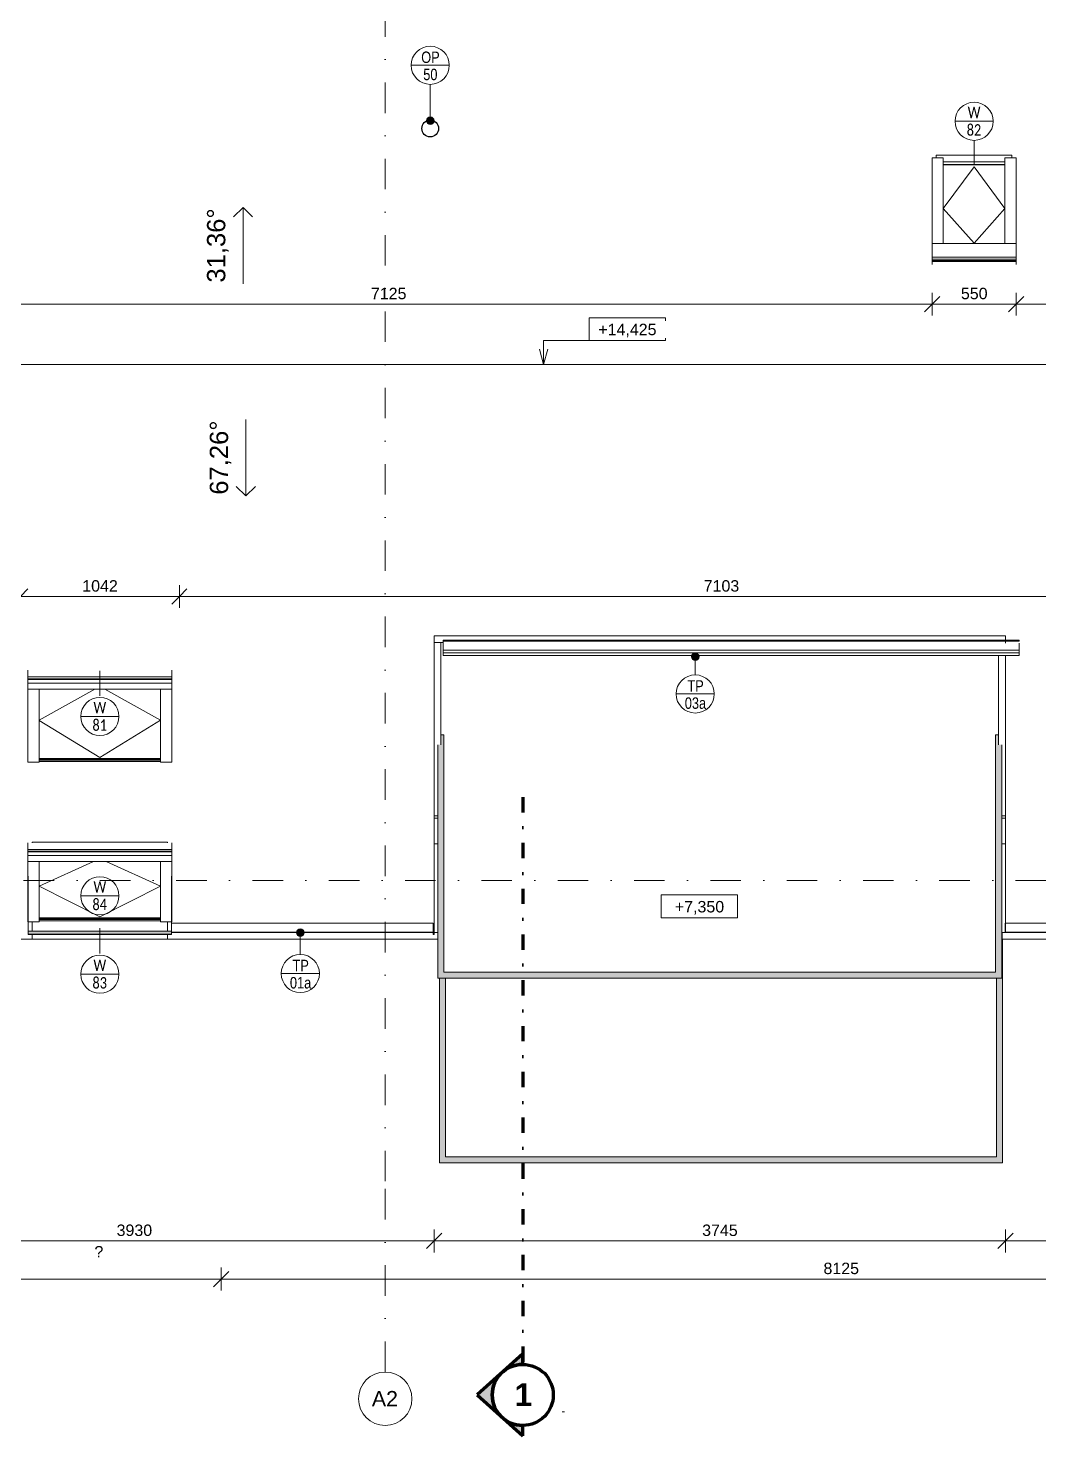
# Model space of a CAD drawing. Header units: millimetres. Extents: x -2147 to 35373, y -3639 to 14792.
# Drawn here: x 5760 to 12384, y -3639 to 5587 of the extents above; entities that cross this region are included whole.
import ezdxf

# ---------------------------------------------------------------- set-up
doc = ezdxf.new("R2010")
doc.units = ezdxf.units.MM
doc.linetypes.add('HA_DashDot_10mm-S3mm', pattern=[500, 200, -150, 0, -150])
doc.linetypes.add('HA_DashDot_6mm-S2mm', pattern=[300, 100, -100, 0, -100])
for name, color, linetype, lineweight in [('A-____-____-DIMS', 9, 'Continuous', 5), ('A-____-____-DIMS-50', 9, 'Continuous', 5), ('A-AREA-____-OTLN', 9, 'Continuous', 25), ('A-DETL-____-OTLN', 9, 'Continuous', 25), ('A-FLOR-HRAL-OTLN', 9, 'Continuous', 9), ('A-GENM-____-IDEN', 9, 'Continuous', 9), ('A-GENM-____-OTLN', 9, 'Continuous', 9), ('A-GLAZ-____-IDEN', 9, 'Continuous', 9), ('A-GLAZ-____-OTLN', 9, 'Continuous', 5), ('A-ROOF-____-OTLN', 9, 'Continuous', 9), ('A-WALL-____-OTLN', 9, 'Continuous', 9), ('G-____-____-DIMS', 9, 'Continuous', 5), ('G-____-____-SYMB', 9, 'Continuous', 5), ('S-GRID-____-IDEN', 9, 'Continuous', 9), ('S-GRID-____-OTLN', 9, 'Continuous', 5)]:
    doc.layers.add(name, color=color, linetype=linetype, lineweight=lineweight)
doc.styles.add('Arial', font='arial.ttf', dxfattribs={"height": 100})
doc.styles.add('Arial_1', font='arial.ttf', dxfattribs={"height": 75})
doc.styles.add('Arial_2', font='arial.ttf', dxfattribs={"height": 120})
doc.styles.add('Arial_3', font='arial.ttf', dxfattribs={"width": 0.8, "height": 75})
doc.styles.add('Arial_4', font='arial.ttf', dxfattribs={"height": 50})
doc.styles.add('Arial_B', font='arialbd.ttf', dxfattribs={"height": 150})
doc.styles.add('Calibri', font='calibri.ttf', dxfattribs={"width": 0.8, "height": 75})
doc.dimstyles.new('Inner_Dimensions', dxfattribs={"dimscale": 304.8, "dimtxt": 76.519455, "dimasz": 0.328084, "dimexe": 0.246063, "dimexo": 0.0625, "dimgap": 0.032808, "dimtad": 1, "dimdec": 0, "dimzin": 0, "dimdsep": 46, "dimtxsty": 'Arial_1', "dimblk1": 'OBLIQUE', "dimblk2": 'OBLIQUE', "dimsah": 1, "dimcen": 0.09, "dimdle": 0.246063, "dimazin": 0, "dimtfac": 1, "dimtdec": 4, "dimtix": 1, "dimtmove": 0, "dimatfit": 3, "dimfxl": 0.246063, "dimfxlon": 1, "dimtvp": 1, "dimtolj": 1, "dimtzin": 0, "dimlwd": 9, "dimlwe": 9, "dimarcsym": 2})

# ---------------------------------------------------------------- blocks, each defined once
blk = doc.blocks.new('Roof-Windows_VELUX_VFE - VFE size 940x1370 _PK38__67_26-1838227-DPS_STŘECHA - A')
at = {"layer": 'A-GLAZ-____-OTLN'}
for p, q in [((-470, 147), (-470, -235)), ((470, 147), (470, -235)), ((470, -235), (-470, -235))]:
    blk.add_line(p, q, dxfattribs=at)
blk = doc.blocks.new('Top Rail Type - Top Rail_Internal_-1473487-DPS_STŘECHA - A')
at = {"layer": 'A-FLOR-HRAL-OTLN'}
for points in [[(12145, -1850), (12145, -385), (12142.5, -385), (12142.5, -362.5), (12140, -362.5), (12140, -640), (12105, -640), (12105, -1810)], [(8455, -1850), (8495, -1810), (8495, -640), (8455, -640), (8455, -1008.7)], [(8455, -1850), (12145, -1850), (12105, -1810), (8495, -1810)]]:
    blk.add_hatch(color=256, dxfattribs=at).paths.add_polyline_path(points)
for p, q in [((12145, -385), (12145, -1850)), ((8455, -1850), (8455, -640)), ((8495, -640), (8495, -1810)), ((12105, -1810), (12105, -640)), ((8495, -1810), (12105, -1810)), ((12145, -1850), (8455, -1850))]:
    blk.add_line(p, q, dxfattribs=at)
blk = doc.blocks.new('Top Rail Type - Top Rail_Internal_-V2-DPS_STŘECHA - A')
at = {"layer": 'A-FLOR-HRAL-OTLN'}
for p, q in [((12145, -1850), (12145, -385)), ((8455, -640), (8455, -1850)), ((8495, -640), (8495, -1810)), ((12105, -1810), (12105, -640)), ((8495, -1810), (12105, -1810)), ((8455, -1850), (12145, -1850))]:
    blk.add_line(p, q, dxfattribs=at)
blk = doc.blocks.new('Top Rail Type - Top Rail_Internal_-1473658-DPS_STŘECHA - A')
at = {"layer": 'A-FLOR-HRAL-OTLN'}
for points in [[(8445, -640), (8485, -600), (8485, 954.5), (8465, 954.5), (8465, 889.9), (8445, 889.9), (8445, -537)], [(12140, -640), (12140, 889.9), (12120, 889.9), (12120, 954.5), (12100, 954.5), (12100, -600)], [(8445, -640), (12140, -640), (12100, -600), (8485, -600)]]:
    blk.add_hatch(color=256, dxfattribs=at).paths.add_polyline_path(points)
for p, q in [((8465, 954.5), (8485, 954.5)), ((8485, 954.5), (8485, -600)), ((12100, 954.5), (12120, 954.5)), ((12100, -600), (12100, 954.5)), ((8445, -640), (8445, 889.9)), ((12140, 889.9), (12140, -640)), ((12140, -640), (8445, -640)), ((8485, -600), (12100, -600))]:
    blk.add_line(p, q, dxfattribs=at)
blk = doc.blocks.new('Top Rail Type - Top Rail_Internal_-V5-DPS_STŘECHA - A')
at = {"layer": 'A-FLOR-HRAL-OTLN'}
for p, q in [((8485, 954.5), (8465, 954.5)), ((8485, 954.5), (8485, -600)), ((12100, 954.5), (12120, 954.5)), ((12100, -600), (12100, 954.5)), ((8445, 889.9), (8445, -640)), ((12140, -640), (12140, 889.9)), ((8445, -640), (12140, -640)), ((8485, -600), (12100, -600))]:
    blk.add_line(p, q, dxfattribs=at)
blk = doc.blocks.new('Roof-Windows_VELUX_GLL_1061 - CK02-1859753-DPS_STŘECHA - A')
at = {"layer": 'A-GLAZ-____-OTLN'}
for p, q in [((4009, 4737.6), (4081.6, 4737.6)), ((4009, 4174.5), (4009, 4737.6)), ((4531.7, 4755), (4036.3, 4755)), ((4036.3, 4754.2), (4036.3, 4755)), ((4036.3, 4737.7), (4036.3, 4754.2)), ((4081.6, 4174.5), (4081.6, 4737.6)), ((4081.6, 4709.6), (4486.1, 4709.6)), ((4486.1, 4737.6), (4559, 4737.6)), ((4486.1, 4174.5), (4486.1, 4737.6)), ((4531.7, 4755), (4531.7, 4754.2)), ((4531.7, 4754.2), (4531.7, 4737.7)), ((4559, 4174.5), (4559, 4737.6)), ((4486.1, 4692.6), (4081.6, 4692.6)), ((4486.1, 4690.2), (4081.6, 4690.2)), ((4081.6, 4404.1), (4284, 4676.6)), ((4486.1, 4404.5), (4284, 4676.6)), ((4284, 4177.6), (4081.6, 4404.1)), ((4284, 4177.6), (4486.1, 4403.7)), ((4009, 4085.2), (4009, 4174.5)), ((4559, 4174.5), (4009, 4174.5)), ((4559, 4174.5), (4559, 4085.2)), ((4009, 4072), (4009, 4085.2)), ((4559, 4085.2), (4009, 4085.2)), ((4009, 4063.2), (4009, 4072)), ((4009, 4072), (4559, 4072)), ((4009, 4056.2), (4009, 4063.2)), ((4009, 4063.2), (4559, 4063.2)), ((4559, 4085.2), (4559, 4072)), ((4559, 4072), (4559, 4063.2)), ((4559, 4063.2), (4559, 4056.2)), ((4009, 4038.1), (4009, 4056.2)), ((4009, 4056.2), (4559, 4056.2)), ((4559, 4056.2), (4559, 4038.1))]:
    blk.add_line(p, q, dxfattribs=at)
blk = doc.blocks.new('Roof-Windows_VELUX_GLL_1061 - PK08-1836828-DPS_STŘECHA - A')
at = {"layer": 'A-GLAZ-____-OTLN'}
for p, q in [((5759, 1334.7), (5759, 1378.3)), ((5759, 1322.2), (5759, 1334.7)), ((6701, 1334.7), (5759, 1334.7)), ((5759, 1318.2), (5759, 1322.2)), ((6701, 1322.2), (5759, 1322.2)), ((5759, 1294.8), (5759, 1318.2)), ((6701, 1318.2), (5759, 1318.2)), ((5759, 1254.4), (5759, 1294.8)), ((5759, 1294.8), (6701, 1294.8)), ((6701, 1378.3), (6701, 1334.7)), ((6701, 1334.7), (6701, 1322.2)), ((6701, 1322.2), (6701, 1318.2)), ((6701, 1318.2), (6701, 1294.8)), ((6701, 1294.8), (6701, 1254.4)), ((5759, 1254.4), (5759, 775.7)), ((5759, 1254.4), (6701, 1254.4)), ((5831.9, 1254.4), (5831.9, 775.7)), ((6197.1, 1254.3), (5831.9, 1050.5)), ((6262.9, 1254.3), (6628.4, 1050.3)), ((6628.4, 1254.4), (6628.4, 775.7)), ((6701, 1254.4), (6701, 775.7)), ((5831.9, 1050.1), (6230, 807.1)), ((6628.4, 1050.3), (6230, 807.1)), ((5831.9, 775.7), (5759, 775.7)), ((5831.9, 801), (6628.4, 801)), ((5831.9, 796.6), (6628.4, 796.6)), ((6628.4, 788.9), (5831.9, 788.9)), ((5831.9, 780.4), (6628.4, 780.4)), ((6701, 775.7), (6628.4, 775.7))]:
    blk.add_line(p, q, dxfattribs=at)
blk = doc.blocks.new('HA_GM_Gutter_Balcony - HA_GM_Gutter_Facade TP03-1710864-DPS_STŘECHA - A')
at = {"layer": 'A-GENM-____-OTLN'}
for p, q in [((0, 70), (0, 75)), ((3775, 75), (0, 75)), ((0, 10), (0, 70)), ((3775, 70), (0, 70)), ((0, -7.9), (0, 10)), ((3775, 10), (0, 10)), ((3775, 75), (3775, 70)), ((3775, 56.1), (3775, 10)), ((3775, 10), (3775, -7.9)), ((0, -25.1), (0, -7.9)), ((3775, -7.9), (0, -7.9)), ((3775, -25.1), (0, -25.1)), ((3775, -7.9), (3775, -25.1))]:
    blk.add_line(p, q, dxfattribs=at)
blk = doc.blocks.new('Roof-Windows_VELUX_GLL_1061 - PK06-1841920-DPS_STŘECHA - A')
at = {"layer": 'A-GLAZ-____-OTLN'}
for p, q in [((5759, 204.5), (5759, 248.1)), ((5759, 192), (5759, 204.5)), ((6701, 204.5), (5759, 204.5)), ((5759, 188), (5759, 192)), ((6701, 192), (5759, 192)), ((5759, 164.6), (5759, 188)), ((6701, 188), (5759, 188)), ((6701, 248.1), (6701, 204.5)), ((6701, 204.5), (6701, 192)), ((6701, 192), (6701, 188)), ((6701, 188), (6701, 164.6)), ((5759, 124.2), (5759, 164.6)), ((5759, 164.6), (6701, 164.6)), ((5759, 124.2), (5759, -269.5)), ((5759, 124.2), (6701, 124.2)), ((5831.9, 124.2), (5831.9, -269.5)), ((6189.3, 124.1), (5831.9, -37.2)), ((6270.7, 124.1), (6628.4, -37.3)), ((6628.4, 124.2), (6628.4, -269.5)), ((6701, 164.6), (6701, 124.2)), ((6701, 124.2), (6701, -269.5)), ((5831.9, -37.5), (6230, -238)), ((6628.4, -37.3), (6230, -238)), ((5831.9, -269.5), (5759, -269.5)), ((5831.9, -244.2), (6628.4, -244.2)), ((5831.9, -248.5), (6628.4, -248.5)), ((6628.4, -256.2), (5831.9, -256.2)), ((5831.9, -264.8), (6628.4, -264.8)), ((6701, -269.5), (6628.4, -269.5))]:
    blk.add_line(p, q, dxfattribs=at)
blk = doc.blocks.new('Railing - Railing-2181463-DPS_STŘECHA - A')
at = {"layer": 'A-FLOR-HRAL-OTLN'}
blk.add_hatch(color=256, dxfattribs=at).paths.add_polyline_path([(6700, -352), (6700, -332), (5760, -332), (5760, -352), (6281.3, -352)])
for p, q in [((6700, -332), (5760, -332)), ((5760, -352), (6700, -352))]:
    blk.add_line(p, q, dxfattribs=at)
blk = doc.blocks.new('Grid - Radius 3_5mm-353793-DPS_STŘECHA - A')
at = {"layer": 'S-GRID-____-IDEN'}
blk.add_circle((0, 0), 3.5, dxfattribs=at)
blk = doc.blocks.new('Spot Elevations - Generic-448778-DPS_STŘECHA - A')
at = {"layer": 'G-____-____-DIMS', "lineweight": 9}
for p, q in [((-5, 0), (-5, 3)), ((-5, 3), (5, 3)), ((5, 3), (5, 0)), ((5, 0), (-5, 0))]:
    blk.add_line(p, q, dxfattribs=at)
blk = doc.blocks.new('HA_TAG_WD - Type Mark-1527962-DPS_STŘECHA - A')
at = {"layer": 'A-GLAZ-____-IDEN'}
blk.add_line((-2.5, 0), (2.5, 0), dxfattribs=at)
blk.add_circle((0, 0), 2.5, dxfattribs=at)
blk = doc.blocks.new('Section - With Sheet Number-366786-DPS_STŘECHA - A')
at = {"layer": 'G-____-____-SYMB'}
h = blk.add_hatch(color=256, dxfattribs=at)
edge = h.paths.add_edge_path()
edge.add_line((1.37, 0), (0, 0))
edge.add_arc((-4, 0), 4, 0, 180)
edge.add_line((-8, 0), (-9.37, 0))
edge.add_line((-9.37, 0), (-4, 6))
edge.add_line((-4, 6), (1.37, 0))
at = {"layer": 'G-____-____-SYMB', "lineweight": 100}
for p, q in [((-4, 6), (-9.37, 0)), ((1.37, 0), (-4, 6)), ((-9.37, 0), (-8, 0)), ((0, 0), (1.37, 0))]:
    blk.add_line(p, q, dxfattribs=at)
blk.add_circle((-4, 0), 4, dxfattribs=at)
blk.add_arc((-4, 0), 4, 0, 180, dxfattribs=at)
blk = doc.blocks.new('HA_TAG_GM_Products - Generic-588599-DPS_STŘECHA - A')
at = {"layer": 'A-GENM-____-IDEN'}
blk.add_line((-2.5, 0), (2.5, 0), dxfattribs=at)
blk.add_circle((0, 0), 2.5, dxfattribs=at)
blk = doc.blocks.new('DIMBLOCK9-DPS_STŘECHA - A')
at = {"layer": 'A-____-____-DIMS-50', "lineweight": 9}
for p, q in [((149.8, -2536.7), (149.8, -2686.7)), ((149.8, -2611.7), (149.8, -2536.7)), ((149.8, -2611.7), (199.8, -2561.7)), ((7025.1, -2536.7), (7025.1, -2686.7)), ((7025.1, -2611.7), (7025.1, -2536.7)), ((7025.1, -2611.7), (7075.1, -2561.7)), ((149.8, -2611.7), (99.8, -2661.7)), ((149.8, -2611.7), (7025.1, -2611.7)), ((7025.1, -2611.7), (6975.1, -2661.7))]:
    blk.add_line(p, q, dxfattribs=at)
at = {"layer": 'A-____-____-DIMS-50', "color": 0, "lineweight": 9, "insert": (3472.1, -2504.3), "char_height": 75, "width": 276.883, "attachment_point": 1, "line_spacing_factor": 0.941778, "style": 'Arial_1'}
blk.add_mtext('6875', dxfattribs=at)
blk = doc.blocks.new('_Oblique')
at = {"color": 0, "linetype": 'ByBlock', "lineweight": -2}
blk.add_line((-0.5, -0.5), (0.5, 0.5), dxfattribs=at)
blk = doc.blocks.new('DIMBLOCK10-DPS_STŘECHA - A')
at = {"layer": 'A-____-____-DIMS-50', "lineweight": 9}
for p, q in [((7025.1, -2536.7), (7025.1, -2686.7)), ((7025.1, -2611.7), (7025.1, -2536.7)), ((7025.1, -2611.7), (7075.1, -2561.7)), ((15149.8, -2536.7), (15149.8, -2686.7)), ((15149.8, -2611.7), (15149.8, -2536.7)), ((15149.8, -2611.7), (15199.8, -2561.7)), ((7025.1, -2611.7), (6975.1, -2661.7)), ((7025.1, -2611.7), (15149.8, -2611.7)), ((15149.8, -2611.7), (15099.8, -2661.7))]:
    blk.add_line(p, q, dxfattribs=at)
at = {"layer": 'A-____-____-DIMS-50', "color": 0, "lineweight": 9, "insert": (10972.1, -2504.3), "char_height": 75, "width": 276.883, "attachment_point": 1, "line_spacing_factor": 0.941778, "style": 'Arial_1'}
blk.add_mtext('8125', dxfattribs=at)
blk = doc.blocks.new('DIMBLOCK39-DPS_STŘECHA - A')
at = {"layer": 'A-____-____-DIMS-50', "lineweight": 9}
for p, q in [((4559, 3852.7), (4559, 3702.7)), ((4559, 3777.7), (4559, 3852.7)), ((4559, 3777.7), (4609, 3827.7)), ((11684.3, 3852.7), (11684.3, 3702.7)), ((11684.3, 3777.7), (11684.3, 3852.7)), ((11684.3, 3777.7), (11734.3, 3827.7)), ((4559, 3777.7), (4509, 3727.7)), ((4559, 3777.7), (11684.3, 3777.7)), ((11684.3, 3777.7), (11634.3, 3727.7))]:
    blk.add_line(p, q, dxfattribs=at)
at = {"layer": 'A-____-____-DIMS-50', "color": 0, "lineweight": 9, "insert": (8006.3, 3885.1), "char_height": 75, "width": 276.883, "attachment_point": 1, "line_spacing_factor": 0.941778, "style": 'Arial_1'}
blk.add_mtext('7125', dxfattribs=at)
blk = doc.blocks.new('DIMBLOCK40-DPS_STŘECHA - A')
at = {"layer": 'A-____-____-DIMS-50', "lineweight": 9}
for p, q in [((11684.3, 3852.7), (11684.3, 3702.7)), ((11684.3, 3777.7), (11684.3, 3852.7)), ((11684.3, 3777.7), (11734.3, 3827.7)), ((12234.3, 3852.7), (12234.3, 3702.7)), ((12234.3, 3777.7), (12234.3, 3852.7)), ((12234.3, 3777.7), (12284.3, 3827.7)), ((11684.3, 3777.7), (11634.3, 3727.7)), ((11684.3, 3777.7), (12234.3, 3777.7)), ((12234.3, 3777.7), (12184.3, 3727.7))]:
    blk.add_line(p, q, dxfattribs=at)
at = {"layer": 'A-____-____-DIMS-50', "color": 0, "lineweight": 9, "insert": (11872.8, 3885.1), "char_height": 75, "width": 207.662, "attachment_point": 1, "line_spacing_factor": 0.941778, "style": 'Arial_1'}
blk.add_mtext('550', dxfattribs=at)
blk = doc.blocks.new('DIMBLOCK41-DPS_STŘECHA - A')
at = {"layer": 'A-____-____-DIMS-50', "lineweight": 9}
for p, q in [((12234.3, 3852.7), (12234.3, 3702.7)), ((12234.3, 3777.7), (12234.3, 3852.7)), ((12234.3, 3777.7), (12284.3, 3827.7)), ((13979.8, 3852.7), (13979.8, 3702.7)), ((13979.8, 3777.7), (13979.8, 3852.7)), ((13979.8, 3777.7), (14029.8, 3827.7)), ((12234.3, 3777.7), (12184.3, 3727.7)), ((12234.3, 3777.7), (13979.8, 3777.7)), ((13979.8, 3777.7), (13929.8, 3727.7))]:
    blk.add_line(p, q, dxfattribs=at)
at = {"layer": 'A-____-____-DIMS-50', "color": 0, "lineweight": 9, "insert": (12991.7, 3885.1), "char_height": 75, "width": 276.883, "attachment_point": 1, "line_spacing_factor": 0.941778, "style": 'Arial_1'}
blk.add_mtext('1745', dxfattribs=at)
blk = doc.blocks.new('DIMBLOCK51-DPS_STŘECHA - A')
at = {"layer": 'A-____-____-DIMS-50', "lineweight": 9}
for p, q in [((4490, -2286.7), (4490, -2436.7)), ((4490, -2361.7), (4490, -2286.7)), ((8420, -2286.7), (8420, -2436.7)), ((8420, -2361.7), (8420, -2286.7)), ((4490, -2361.7), (4440, -2411.7)), ((4490, -2361.7), (4540, -2311.7)), ((4490, -2361.7), (8420, -2361.7)), ((8420, -2361.7), (8370, -2411.7)), ((8420, -2361.7), (8470, -2311.7))]:
    blk.add_line(p, q, dxfattribs=at)
at = {"layer": 'A-____-____-DIMS-50', "color": 0, "lineweight": 9, "insert": (6339.6, -2254.3), "char_height": 75, "width": 276.883, "attachment_point": 1, "line_spacing_factor": 0.941778, "style": 'Arial_1'}
blk.add_mtext('3930', dxfattribs=at)
blk = doc.blocks.new('DIMBLOCK52-DPS_STŘECHA - A')
at = {"layer": 'A-____-____-DIMS-50', "lineweight": 9}
for p, q in [((8420, -2286.7), (8420, -2436.7)), ((8420, -2361.7), (8420, -2286.7)), ((12165, -2286.7), (12165, -2436.7)), ((12165, -2361.7), (12165, -2286.7)), ((8420, -2361.7), (8370, -2411.7)), ((8420, -2361.7), (8470, -2311.7)), ((8420, -2361.7), (12165, -2361.7)), ((12165, -2361.7), (12115, -2411.7)), ((12165, -2361.7), (12215, -2311.7))]:
    blk.add_line(p, q, dxfattribs=at)
at = {"layer": 'A-____-____-DIMS-50', "color": 0, "lineweight": 9, "insert": (10177.1, -2254.3), "char_height": 75, "width": 276.883, "attachment_point": 1, "line_spacing_factor": 0.941778, "style": 'Arial_1'}
blk.add_mtext('3745', dxfattribs=at)
blk = doc.blocks.new('DIMBLOCK53-DPS_STŘECHA - A')
at = {"layer": 'A-____-____-DIMS-50', "lineweight": 9}
for p, q in [((12165, -2286.7), (12165, -2436.7)), ((12165, -2361.7), (12165, -2286.7)), ((16515, -2286.7), (16515, -2436.7)), ((16515, -2361.7), (16515, -2286.7)), ((12165, -2361.7), (12115, -2411.7)), ((12165, -2361.7), (12215, -2311.7)), ((12165, -2361.7), (16515, -2361.7)), ((16515, -2361.7), (16465, -2411.7)), ((16515, -2361.7), (16565, -2311.7))]:
    blk.add_line(p, q, dxfattribs=at)
at = {"layer": 'A-____-____-DIMS-50', "color": 0, "lineweight": 9, "insert": (14224.6, -2254.3), "char_height": 75, "width": 276.883, "attachment_point": 1, "line_spacing_factor": 0.941778, "style": 'Arial_1'}
blk.add_mtext('4350', dxfattribs=at)
blk = doc.blocks.new('DIMBLOCK57-DPS_STŘECHA - A')
at = {"layer": 'A-____-____-DIMS-50', "lineweight": 9}
for p, q in [((5709, 1861.4), (5659, 1811.4)), ((5709, 1936.4), (5709, 1786.4)), ((5709, 1861.4), (5709, 1936.4)), ((5709, 1861.4), (5759, 1911.4)), ((5709, 1861.4), (6751, 1861.4)), ((6751, 1861.4), (6701, 1811.4)), ((6751, 1936.4), (6751, 1786.4)), ((6751, 1861.4), (6751, 1936.4)), ((6751, 1861.4), (6801, 1911.4))]:
    blk.add_line(p, q, dxfattribs=at)
at = {"layer": 'A-____-____-DIMS-50', "color": 0, "lineweight": 9, "insert": (6114.6, 1968.8), "char_height": 75, "width": 276.883, "attachment_point": 1, "line_spacing_factor": 0.941778, "style": 'Arial_1'}
blk.add_mtext('1042', dxfattribs=at)
blk = doc.blocks.new('DIMBLOCK58-DPS_STŘECHA - A')
at = {"layer": 'A-____-____-DIMS-50', "lineweight": 9}
for p, q in [((6751, 1861.4), (6701, 1811.4)), ((6751, 1936.4), (6751, 1786.4)), ((6751, 1861.4), (6751, 1936.4)), ((6751, 1861.4), (6801, 1911.4)), ((6751, 1861.4), (13854, 1861.4)), ((13854, 1861.4), (13804, 1811.4)), ((13854, 1936.4), (13854, 1786.4)), ((13854, 1861.4), (13854, 1936.4)), ((13854, 1861.4), (13904, 1911.4))]:
    blk.add_line(p, q, dxfattribs=at)
at = {"layer": 'A-____-____-DIMS-50', "color": 0, "lineweight": 9, "insert": (10187.1, 1968.8), "char_height": 75, "width": 276.883, "attachment_point": 1, "line_spacing_factor": 0.941778, "style": 'Arial_1'}
blk.add_mtext('7103', dxfattribs=at)

msp = doc.modelspace()

# ---------------------------------------------------------------- hatches: boundary and pattern name
at = {"layer": 'A-GENM-____-IDEN'}
h = msp.add_hatch(color=256, dxfattribs=at)
edge = h.paths.add_edge_path()
edge.add_arc((8395, 4979.3), 25, 0, 360)
h = msp.add_hatch(color=256, dxfattribs=at)
edge = h.paths.add_edge_path()
edge.add_arc((10131.5, 1466.6), 25, 0, 360)
h = msp.add_hatch(color=256, dxfattribs=at)
edge = h.paths.add_edge_path()
edge.add_arc((7543.7, -341.7), 25, 0, 360)

# ---------------------------------------------------------------- linework, layer by layer
at = {"layer": 'A-AREA-____-OTLN'}
msp.add_line((12165, -337.5), (12165, -280), dxfattribs=at)
at = {"layer": 'A-DETL-____-OTLN'}
msp.add_circle((8395, 4929), 55, dxfattribs=at)
at = {"layer": 'A-GENM-____-IDEN'}
for p, q in [((8395, 4979.3), (8395, 5218.1)), ((10131.5, 1466.6), (10131.5, 1348.1)), ((7543.7, -341.7), (7543.7, -484.4))]:
    msp.add_line(p, q, dxfattribs=at)
for centre in [(8395, 4979.3), (10131.5, 1466.6), (7543.7, -341.7)]:
    msp.add_circle(centre, 25, dxfattribs=at)
at = {"layer": 'A-GLAZ-____-IDEN'}
for p, q in [((11959.3, 4694.3), (11959.3, 4848.7)), ((6230, 1373.8), (6230, 1211.6)), ((6230, -311.3), (6230, -477.8))]:
    msp.add_line(p, q, dxfattribs=at)
at = {"layer": 'A-ROOF-____-OTLN'}
for p, q in [((-385, 3381.6), (22701.9, 3381.6)), ((8420, 1605), (8420, -352.5)), ((12165, 1605), (8420, 1605)), ((12165, 1575), (12165, 1605)), ((12165, 1556.1), (12165, 1570)), ((12165, -280), (12165, 1474.9)), ((5786.3, 248.1), (5786.3, 252.4)), ((5786.3, 252.4), (6673.7, 252.4)), ((6673.7, 252.4), (6673.7, 248.1)), ((5786.3, -332), (5786.3, -269.5)), ((6673.7, -269.5), (6673.7, -332)), ((6700, -280), (8415, -280)), ((6700, -337.5), (8415, -337.5)), ((8415, -280), (8415, -352.5)), ((8415, -352.5), (8420, -352.5)), ((12165, -280), (13905, -280))]:
    msp.add_line(p, q, dxfattribs=at)
at = {"layer": 'A-WALL-____-OTLN'}
for p, q in [((8480, 1560), (8420, 1560)), ((8465, 1560), (8465, 889.9)), ((12120, 889.9), (12120, 1474.9)), ((8445, 425), (8420, 425)), ((8445, 410), (8420, 410)), ((12165, 425), (12140, 425)), ((12165, 410), (12140, 410)), ((8420, 240.3), (8445, 240.3)), ((12140, 240.3), (12165, 240.3)), ((5787.1, -385), (5787.1, -352.5)), ((6672.9, -352.5), (6672.9, -385)), ((6700, -340), (8415, -340)), ((8420, -340), (8445, -340)), ((12142.5, -362.5), (12140, -362.5)), ((12142.5, -340), (13905, -340)), ((12142.5, -340), (12142.5, -385)), ((12165, -337.5), (13905, -337.5)), ((12165, -337.5), (12165, -340)), ((8445, -385), (4460, -385)), ((13932.1, -385), (12142.5, -385))]:
    msp.add_line(p, q, dxfattribs=at)
at = {"layer": 'G-____-____-DIMS'}
for p, q in [((7168.4, 4411.4), (7230.9, 4348.9)), ((7168.4, 3911.4), (7168.4, 4411.4)), ((7186.8, 3021.2), (7186.8, 2521.2)), ((7186.8, 2521.2), (7249.3, 2583.7))]:
    msp.add_line(p, q, dxfattribs=at)
at = {"layer": 'G-____-____-DIMS', "lineweight": 9}
for p, q in [((9138.4, 3538.4), (9686.6, 3538.4)), ((9138.4, 3381.6), (9138.4, 3538.4)), ((9138.4, 3381.6), (9111.6, 3481.6)), ((9138.4, 3381.6), (9165.2, 3481.6))]:
    msp.add_line(p, q, dxfattribs=at)
at = {"layer": 'G-____-____-SYMB', "linetype": 'HA_DashDot_6mm-S2mm', "lineweight": 100}
msp.add_line((9001.6, 547.1), (9001.6, -3170.9), dxfattribs=at)
at = {"layer": 'S-GRID-____-OTLN', "linetype": 'HA_DashDot_10mm-S3mm', "lineweight": 9}
for p, q in [((8100, -1971.1), (8100, 13159.9)), ((25434, 0), (-439.3, 0)), ((8100, -3221.1), (8100, -1971.1))]:
    msp.add_line(p, q, dxfattribs=at)

# ---------------------------------------------------------------- block references
at = {"layer": 'A-FLOR-HRAL-OTLN'}
for name in ['Top Rail Type - Top Rail_Internal_-1473658-DPS_STŘECHA - A', 'Top Rail Type - Top Rail_Internal_-V5-DPS_STŘECHA - A', 'Railing - Railing-2181463-DPS_STŘECHA - A', 'Top Rail Type - Top Rail_Internal_-1473487-DPS_STŘECHA - A', 'Top Rail Type - Top Rail_Internal_-V2-DPS_STŘECHA - A']:
    msp.add_blockref(name, (0, 0), dxfattribs=at)
at = {"layer": 'A-GENM-____-IDEN', "xscale": 49.99999999999998, "yscale": 49.99999999999998, "zscale": 49.99999999999998}
for p in [(8395, 5343.1), (10131.5, 1223.1), (7543.7, -609.4)]:
    msp.add_blockref('HA_TAG_GM_Products - Generic-588599-DPS_STŘECHA - A', p, dxfattribs=at)
at = {"layer": 'A-GENM-____-OTLN'}
msp.add_blockref('HA_GM_Gutter_Balcony - HA_GM_Gutter_Facade TP03-1710864-DPS_STŘECHA - A', (8480, 1500), dxfattribs=at)
at = {"layer": 'A-GLAZ-____-IDEN', "xscale": 49.99999999999998, "yscale": 49.99999999999998, "zscale": 49.99999999999998}
for p in [(11959.3, 4976), (6230, 1075.6), (6230, -99.8), (6230, -613.8)]:
    msp.add_blockref('HA_TAG_WD - Type Mark-1527962-DPS_STŘECHA - A', p, dxfattribs=at)
at = {"layer": 'A-GLAZ-____-OTLN'}
for name, p in [('Roof-Windows_VELUX_GLL_1061 - CK02-1859753-DPS_STŘECHA - A', (7675.3, 0)), ('Roof-Windows_VELUX_GLL_1061 - PK08-1836828-DPS_STŘECHA - A', (0, 0)), ('Roof-Windows_VELUX_GLL_1061 - PK06-1841920-DPS_STŘECHA - A', (0, 0)), ('Roof-Windows_VELUX_VFE - VFE size 940x1370 _PK38__67_26-1838227-DPS_STŘECHA - A', (6230, -117.5))]:
    msp.add_blockref(name, p, dxfattribs=at)
at = {"layer": 'G-____-____-DIMS', "lineweight": 9, "extrusion": (0, 0, -1), "xscale": 49.99999999999998, "yscale": 49.99999999999998, "zscale": 49.99999999999998}
msp.add_blockref('Spot Elevations - Generic-448778-DPS_STŘECHA - A', (-9686.6, 3538.4), dxfattribs=at)
at = {"layer": 'G-____-____-DIMS', "lineweight": 9, "xscale": 49.99999999999998, "yscale": 49.99999999999998, "zscale": 49.99999999999998}
msp.add_blockref('Spot Elevations - Generic-448778-DPS_STŘECHA - A', (10159, -244.6), dxfattribs=at)
at = {"layer": 'G-____-____-SYMB', "lineweight": 100, "xscale": 49.99999999999998, "yscale": 49.99999999999998, "zscale": 49.99999999999998, "rotation": 89.99999999999947}
msp.add_blockref('Section - With Sheet Number-366786-DPS_STŘECHA - A', (9001.6, -3170.9), dxfattribs=at)
at = {"layer": 'S-GRID-____-IDEN', "xscale": 49.99999999999998, "yscale": 49.99999999999998, "zscale": 49.99999999999998}
msp.add_blockref('Grid - Radius 3_5mm-353793-DPS_STŘECHA - A', (8100, -3396.1), dxfattribs=at)

# ---------------------------------------------------------------- texts
at = {"layer": 'A-GENM-____-IDEN', "lineweight": 5, "char_height": 75, "attachment_point": 1, "style": 'Arial_3'}
for s, insert, width in [('OP', (8336, 5433.2), 147.51), ('50', (8349.2, 5320.5), 115.443), ('TP', (10080.5, 1313.2), 128.27), ('03a', (10063.3, 1200.5), 169.958), ('TP', (7492.7, -519.3), 128.27), ('01a', (7475.5, -632.1), 169.958)]:
    msp.add_mtext(s, dxfattribs=dict(at, insert=insert, width=width))
at = {"layer": 'A-GLAZ-____-IDEN', "lineweight": 5, "char_height": 75, "attachment_point": 1}
for s, insert, width, style in [('W', (11917.5, 5071.2), 105.823, 'Calibri'), ('82', (11910.9, 4957), 121.856, 'Calibri'), ('W', (6188.2, 1170.9), 105.823, 'Calibri'), ('81', (6181.6, 1056.6), 121.856, 'Calibri'), ('W', (6188.2, -4.6), 105.823, 'Calibri'), ('84', (6181.6, -118.9), 121.856, 'Calibri'), ('W', (6188.2, -518.6), 105.823, 'Calibri'), ('83', (6181.6, -632.8), 121.856, 'Calibri'), ('?', (6194.3, -2394.9), 72.152, 'Arial_1')]:
    msp.add_mtext(s, dxfattribs=dict(at, insert=insert, width=width, style=style))
at = {"layer": 'G-____-____-DIMS', "char_height": 120, "width": 581.784, "attachment_point": 1, "rotation": 90, "line_spacing_factor": 0.941778, "style": 'Arial_2', "bg_fill": 3, "box_fill_scale": 1.25, "bg_fill_color": 256, "bg_fill_true_color": 13158600, "bg_fill_transparency": 0}
for s, insert in [('31,36°', (6932, 3919)), ('67,26°', (6950.3, 2528.8))]:
    msp.add_mtext(s, dxfattribs=dict(at, insert=insert))
at = {"layer": 'G-____-____-SYMB', "attachment_point": 1}
for s, insert, char_height, width, style in [('\\fArial|b1|i0|c0|p34|;1', (8947.5, -3294.3), 150, 144.304, 'Arial_B'), ('-', (9255.1, -3451.3), 50, 28.059, 'Arial_4')]:
    msp.add_mtext(s, dxfattribs=dict(at, insert=insert, char_height=char_height, width=width, style=style))
at = {"layer": 'S-GRID-____-IDEN', "lineweight": 5, "insert": (8012.6, -3345.4), "char_height": 100, "width": 212.447, "attachment_point": 1, "style": 'Arial'}
msp.add_mtext('A2', dxfattribs=at)

# ---------------------------------------------------------------- dimensions: what is measured, and where the dimension line sits
at = {"layer": 'A-____-____-DIMS', "lineweight": 9}
for base, p1, p2, override, picture, middle in [((12234.3, 3777.7), (11684.3, 3852.7), (12234.3, 3852.7), {"dimpost": '<>', "dimfxl": 550}, 'DIMBLOCK40-DPS_STŘECHA - A', (11959.3, 3826)), ((13979.7752, 3777.6931), (12234.3091, 3852.6931), (13979.7752, 3852.6931), {"dimpost": '<>', "dimfxl": 1745.466154}, 'DIMBLOCK41-DPS_STŘECHA - A', (13107.0422, 3825.986)), ((6751, 1861.4), (5709, 1936.4), (6751, 1936.4), {"dimpost": '<>', "dimfxl": 1042}, 'DIMBLOCK57-DPS_STŘECHA - A', (6230, 1909.7)), ((13854, 1861.4), (6751, 1936.4), (13854, 1936.4), {"dimpost": '<>', "dimfxl": 7103}, 'DIMBLOCK58-DPS_STŘECHA - A', (10302.5, 1909.7)), ((8420, -2361.7), (4490, -2286.7), (8420, -2286.7), {"dimpost": '<>', "dimfxl": 3930}, 'DIMBLOCK51-DPS_STŘECHA - A', (6455, -2313.4)), ((12165, -2361.7), (8420, -2286.7), (12165, -2286.7), {"dimpost": '<>', "dimfxl": 3745}, 'DIMBLOCK52-DPS_STŘECHA - A', (10292.5, -2313.4)), ((16515, -2361.7), (12165, -2286.7), (16515, -2286.7), {"dimpost": '<>', "dimfxl": 4350}, 'DIMBLOCK53-DPS_STŘECHA - A', (14340, -2313.4)), ((7025.1, -2611.7), (149.8, -2536.7), (7025.1, -2536.7), {"dimpost": '<>', "dimfxl": 6875.257508}, 'DIMBLOCK9-DPS_STŘECHA - A', (3587.5, -2563.4)), ((15149.8, -2611.7), (7025.1, -2536.7), (15149.8, -2536.7), {"dimpost": '<>', "dimfxl": 8124.726247}, 'DIMBLOCK10-DPS_STŘECHA - A', (11087.5, -2563.4))]:
    dim = msp.add_linear_dim(base=base, p1=p1, p2=p2, dimstyle='Inner_Dimensions', override=override, dxfattribs=at)
    dim.commit()
    dim.dimension.update_dxf_attribs({"geometry": picture, "text_midpoint": middle})

# ---------------------------------------------------------------- next in the draw order: linework, layer by layer
at = {"layer": 'G-____-____-DIMS'}
for p, q in [((7168.4, 4411.4), (7105.9, 4348.9)), ((7186.8, 2521.2), (7124.3, 2583.7))]:
    msp.add_line(p, q, dxfattribs=at)

# ---------------------------------------------------------------- next in the draw order: texts
at = {"layer": 'G-____-____-DIMS', "lineweight": 9, "char_height": 75, "attachment_point": 1, "line_spacing_factor": 0.941778, "style": 'Arial_1', "bg_fill": 3, "box_fill_scale": 1.25, "bg_fill_color": 256, "bg_fill_true_color": 13158600, "bg_fill_transparency": 0}
for s, insert, width in [('+14,425', (9496.4, 3649.3), 456.351), ('+7,350', (9997.9, -133.7), 386.567)]:
    msp.add_mtext(s, dxfattribs=dict(at, insert=insert, width=width))

# ---------------------------------------------------------------- next in the draw order: dimensions: what is measured, and where the dimension line sits
at = {"layer": 'A-____-____-DIMS', "lineweight": 9}
dim = msp.add_linear_dim(base=(11684.3, 3777.7), p1=(4559, 3852.7), p2=(11684.3, 3852.7), dimstyle='Inner_Dimensions', override={"dimpost": '<>', "dimfxl": 7125.315642}, dxfattribs=at)
dim.commit()
dim.dimension.update_dxf_attribs({"geometry": 'DIMBLOCK39-DPS_STŘECHA - A', "text_midpoint": (8121.7, 3826)})

doc.saveas('drawing.dxf')
